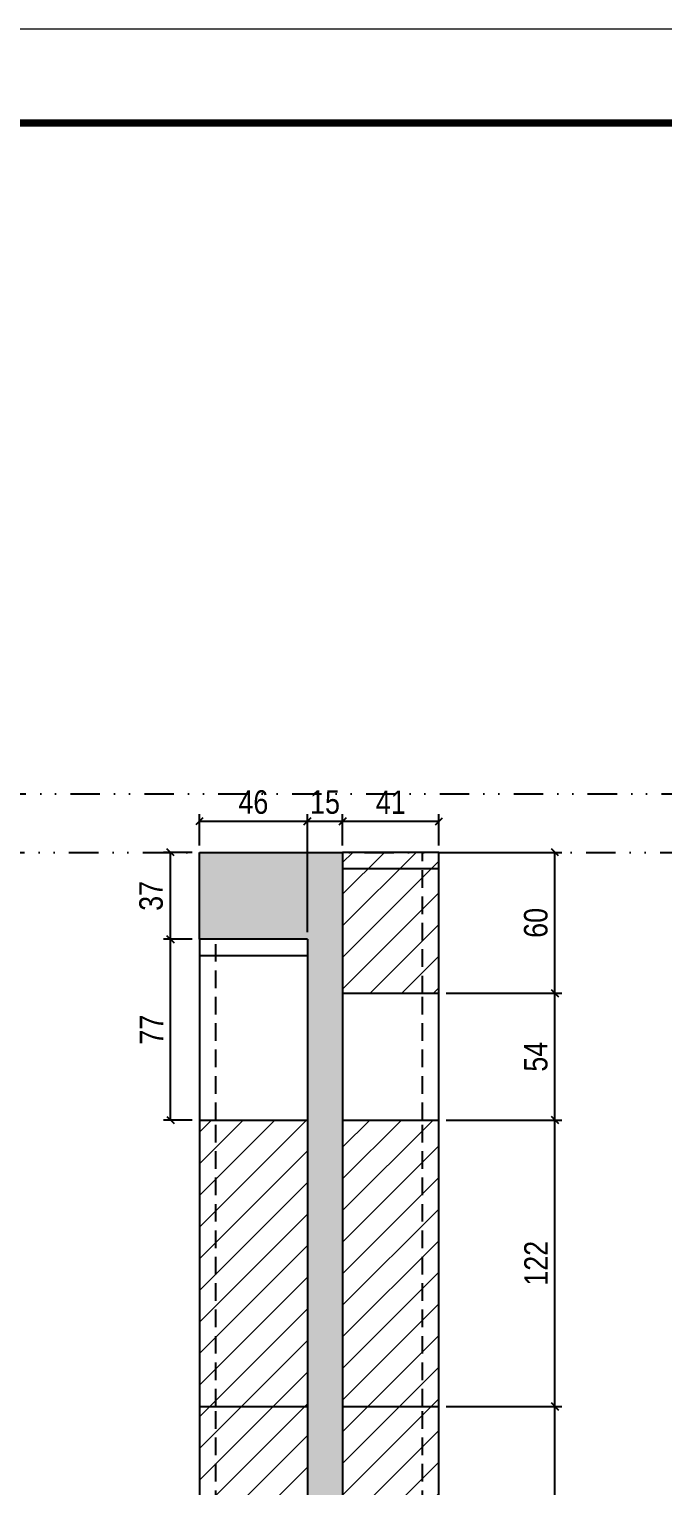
# Model space of a CAD drawing. Extents: x 13513 to 27878, y -21631 to 6985.
# Drawn here: x 16466 to 16736, y -1676 to -1055 of the extents above; entities that cross this region are included whole.
import ezdxf

# ---------------------------------------------------------------- set-up
doc = ezdxf.new("R2010")
doc.units = 0
for name, pattern in [('DASHED', [0.75, 0.5, -0.25]), ('DIVIDE2', [0.625, 0.25, -0.125, 0, -0.125, 0, -0.125]), ('HIDDEN', [0.375, 0.25, -0.125])]:
    doc.linetypes.add(name, pattern=pattern)
for name, color, linetype in [('COTA', 241, 'Continuous'), ('Nível', 160, 'Continuous'), ('Painéis', 200, 'Continuous'), ('SARR_2.2x7', 40, 'Continuous'), ('Sarrafo de Pressão', 42, 'HIDDEN')]:
    doc.layers.add(name, color=color, linetype=linetype)
for name, color, linetype, lineweight in [('Folhas', 255, 'Continuous', 9), ('Hachura', 251, 'Continuous', 9), ('SARRAFO DE PRESSAO', 251, 'DASHED', 9)]:
    doc.layers.add(name, color=color, linetype=linetype, lineweight=lineweight)
doc.styles.add('COTA TECNICA', font='techl___.ttf', dxfattribs={"height": 10})
doc.styles.add('COTA TECNICA-50', font='techl___.ttf', dxfattribs={"height": 10})
doc.dimstyles.new('COTA PAINEL-50', dxfattribs={"dimtxt": 10, "dimasz": 3, "dimexe": 3, "dimexo": 3, "dimgap": 3, "dimtad": 1, "dimdec": 1, "dimzin": 12, "dimdsep": 46, "dimtxsty": 'COTA TECNICA-50', "dimblk1": 'OBLIQUE', "dimblk2": 'OBLIQUE', "dimsah": 1, "dimcen": 0.9, "dimclrd": 4, "dimclre": 4, "dimclrt": 240, "dimadec": 1, "dimazin": 3, "dimtfac": 1, "dimtdec": 1, "dimtmove": 0, "dimatfit": 3, "dimfxl": 1, "dimtolj": 1, "dimtzin": 12, "dimarcsym": 0})
doc.dimstyles.new('PAINEL', dxfattribs={"dimtxt": 10, "dimasz": 3, "dimexe": 3, "dimexo": 3, "dimgap": 3, "dimtad": 1, "dimdec": 1, "dimzin": 12, "dimdsep": 46, "dimtxsty": 'COTA TECNICA', "dimblk1": 'OBLIQUE', "dimblk2": 'OBLIQUE', "dimsah": 1, "dimcen": 0.9, "dimclrd": 4, "dimclre": 4, "dimclrt": 240, "dimadec": 1, "dimazin": 3, "dimtfac": 1, "dimtdec": 1, "dimtmove": 0, "dimatfit": 3, "dimfxl": 1, "dimtolj": 1, "dimtzin": 12, "dimarcsym": 0})

# ---------------------------------------------------------------- blocks, each defined once
blk = doc.blocks.new('9999999999')
at = {"layer": 'Folhas'}
blk.add_lwpolyline([(98138.98, 34190.21), (99623.98, 34190.21), (99623.98, 35240.21), (98138.98, 35240.21)], close=True, dxfattribs=at)
at = {"layer": 'Folhas', "color": 30, "const_width": 3}
blk.add_lwpolyline([(98213.98, 34230.21), (99583.98, 34230.21), (99583.98, 35200.21), (98213.98, 35200.21)], close=True, dxfattribs=at)
blk = doc.blocks.new('_Oblique')
at = {"color": 0, "linetype": 'ByBlock', "lineweight": -2}
blk.add_line((-0.5, -0.5), (0.5, 0.5), dxfattribs=at)
blk = doc.blocks.new('*D1708')
at = {"layer": 'COTA', "color": 4, "lineweight": -2, "transparency": 16777216}
for p, q in [((16643.57, -1520.02), (16692.94, -1520.02)), ((16689.94, -1642.02), (16689.94, -1520.02)), ((16643.57, -1642.02), (16692.94, -1642.02))]:
    blk.add_line(p, q, dxfattribs=at)
at = {"layer": 'Defpoints', "color": 0, "transparency": 16777216}
for p in [(16640.57, -1520.02), (16689.94, -1520.02), (16640.57, -1642.02)]:
    blk.add_point(p, dxfattribs=at)
at = {"layer": 'COTA', "color": 4, "lineweight": -2, "transparency": 16777216, "xscale": 3, "yscale": 3, "zscale": 3}
for p, rotation in [((16689.94, -1520.02), 90), ((16689.94, -1642.02), 270)]:
    blk.add_blockref('_Oblique', p, dxfattribs=dict(at, rotation=rotation))
at = {"layer": 'COTA', "color": 240, "transparency": 16777216, "insert": (16681.88, -1581.02), "char_height": 10, "attachment_point": 5, "rotation": 90, "style": 'COTA TECNICA-50'}
blk.add_mtext('\\A1;122', dxfattribs=at)
blk = doc.blocks.new('*D1709')
at = {"layer": 'COTA', "color": 4, "lineweight": -2, "transparency": 16777216}
for p, q in [((16643.57, -1466.02), (16692.94, -1466.02)), ((16689.94, -1520.02), (16689.94, -1466.02)), ((16643.57, -1520.02), (16692.94, -1520.02))]:
    blk.add_line(p, q, dxfattribs=at)
at = {"layer": 'Defpoints', "color": 0, "transparency": 16777216}
for p in [(16640.57, -1466.02), (16689.94, -1466.02), (16640.57, -1520.02)]:
    blk.add_point(p, dxfattribs=at)
at = {"layer": 'COTA', "color": 4, "lineweight": -2, "transparency": 16777216, "xscale": 3, "yscale": 3, "zscale": 3}
for p, rotation in [((16689.94, -1466.02), 90), ((16689.94, -1520.02), 270)]:
    blk.add_blockref('_Oblique', p, dxfattribs=dict(at, rotation=rotation))
at = {"layer": 'COTA', "color": 240, "transparency": 16777216, "insert": (16681.83, -1493.02), "char_height": 10, "attachment_point": 5, "rotation": 90, "style": 'COTA TECNICA-50'}
blk.add_mtext('\\A1;54', dxfattribs=at)
blk = doc.blocks.new('*D1731')
at = {"layer": 'COTA', "color": 4, "linetype": 'ByBlock', "lineweight": -2, "transparency": 16777216}
for p, q in [((16643.57, -1642.02), (16692.94, -1642.02)), ((16689.94, -1766.02), (16689.94, -1642.02)), ((16643.57, -1766.02), (16692.94, -1766.02))]:
    blk.add_line(p, q, dxfattribs=at)
at = {"layer": 'Defpoints', "color": 0, "linetype": 'ByBlock', "transparency": 16777216}
for p in [(16640.57, -1642.02), (16689.94, -1642.02), (16640.57, -1766.02)]:
    blk.add_point(p, dxfattribs=at)
at = {"layer": 'COTA', "color": 4, "linetype": 'ByBlock', "lineweight": -2, "transparency": 16777216, "xscale": 3, "yscale": 3, "zscale": 3}
for p, rotation in [((16689.94, -1642.02), 90), ((16689.94, -1766.02), 270)]:
    blk.add_blockref('_Oblique', p, dxfattribs=dict(at, rotation=rotation))
at = {"layer": 'COTA', "color": 240, "linetype": 'ByBlock', "transparency": 16777216, "insert": (16681.87, -1704.02), "char_height": 10, "attachment_point": 5, "rotation": 90, "style": 'COTA TECNICA'}
blk.add_mtext('\\A1;124', dxfattribs=at)
blk = doc.blocks.new('*D1732')
at = {"layer": 'COTA', "color": 4, "linetype": 'ByBlock', "lineweight": -2, "transparency": 16777216}
for p, q in [((16643.57, -1642.02), (16692.94, -1642.02)), ((16689.94, -1766.02), (16689.94, -1642.02)), ((16643.57, -1766.02), (16692.94, -1766.02))]:
    blk.add_line(p, q, dxfattribs=at)
at = {"layer": 'Defpoints', "color": 0, "linetype": 'ByBlock', "transparency": 16777216}
for p in [(16640.57, -1642.02), (16689.94, -1642.02), (16640.57, -1766.02)]:
    blk.add_point(p, dxfattribs=at)
at = {"layer": 'COTA', "color": 4, "linetype": 'ByBlock', "lineweight": -2, "transparency": 16777216, "xscale": 3, "yscale": 3, "zscale": 3}
for p, rotation in [((16689.94, -1642.02), 90), ((16689.94, -1766.02), 270)]:
    blk.add_blockref('_Oblique', p, dxfattribs=dict(at, rotation=rotation))
at = {"layer": 'COTA', "color": 240, "linetype": 'ByBlock', "transparency": 16777216, "insert": (16681.87, -1704.02), "char_height": 10, "attachment_point": 5, "rotation": 90, "style": 'COTA TECNICA'}
blk.add_mtext('\\A1;124', dxfattribs=at)
blk = doc.blocks.new('*D1739')
at = {"layer": 'COTA', "color": 4, "lineweight": -2, "transparency": 16777216}
for p, q in [((16535.57, -1443.02), (16523.28, -1443.02)), ((16526.28, -1520.02), (16526.28, -1443.02)), ((16535.57, -1520.02), (16523.28, -1520.02))]:
    blk.add_line(p, q, dxfattribs=at)
at = {"layer": 'Defpoints', "color": 0, "transparency": 16777216}
for p in [(16526.28, -1443.02), (16538.57, -1443.02), (16538.57, -1520.02)]:
    blk.add_point(p, dxfattribs=at)
at = {"layer": 'COTA', "color": 4, "lineweight": -2, "transparency": 16777216, "xscale": 3, "yscale": 3, "zscale": 3}
for p, rotation in [((16526.28, -1443.02), 90), ((16526.28, -1520.02), 270)]:
    blk.add_blockref('_Oblique', p, dxfattribs=dict(at, rotation=rotation))
at = {"layer": 'COTA', "color": 240, "transparency": 16777216, "insert": (16518.2, -1481.52), "char_height": 10, "attachment_point": 5, "rotation": 90, "style": 'COTA TECNICA'}
blk.add_mtext('\\A1;77', dxfattribs=at)
blk = doc.blocks.new('*D1740')
at = {"layer": 'COTA', "color": 4, "lineweight": -2, "transparency": 16777216}
for p, q in [((16535.57, -1406.02), (16523.28, -1406.02)), ((16526.28, -1443.02), (16526.28, -1406.02)), ((16535.57, -1443.02), (16523.28, -1443.02))]:
    blk.add_line(p, q, dxfattribs=at)
at = {"layer": 'Defpoints', "color": 0, "transparency": 16777216}
for p in [(16526.28, -1406.02), (16538.57, -1406.02), (16538.57, -1443.02)]:
    blk.add_point(p, dxfattribs=at)
at = {"layer": 'COTA', "color": 4, "lineweight": -2, "transparency": 16777216, "xscale": 3, "yscale": 3, "zscale": 3}
for p, rotation in [((16526.28, -1406.02), 90), ((16526.28, -1443.02), 270)]:
    blk.add_blockref('_Oblique', p, dxfattribs=dict(at, rotation=rotation))
at = {"layer": 'COTA', "color": 240, "transparency": 16777216, "insert": (16518.06, -1424.52), "char_height": 10, "attachment_point": 5, "rotation": 90, "style": 'COTA TECNICA'}
blk.add_mtext('\\A1;37', dxfattribs=at)
blk = doc.blocks.new('*D1741')
at = {"layer": 'COTA', "color": 4, "lineweight": -2, "transparency": 16777216}
for p, q in [((16538.57, -1403.02), (16538.57, -1389.71)), ((16584.57, -1440.02), (16584.57, -1389.71)), ((16538.57, -1392.71), (16584.57, -1392.71))]:
    blk.add_line(p, q, dxfattribs=at)
at = {"layer": 'Defpoints', "color": 0, "transparency": 16777216}
for p in [(16584.57, -1392.71), (16538.57, -1406.02), (16584.57, -1443.02)]:
    blk.add_point(p, dxfattribs=at)
at = {"layer": 'COTA', "color": 4, "lineweight": -2, "transparency": 16777216, "xscale": 3, "yscale": 3, "zscale": 3, "rotation": 180}
blk.add_blockref('_Oblique', (16538.57, -1392.71), dxfattribs=at)
at = {"layer": 'COTA', "color": 4, "lineweight": -2, "transparency": 16777216, "xscale": 3, "yscale": 3, "zscale": 3}
blk.add_blockref('_Oblique', (16584.57, -1392.71), dxfattribs=at)
at = {"layer": 'COTA', "color": 240, "transparency": 16777216, "insert": (16561.57, -1384.61), "char_height": 10, "attachment_point": 5, "style": 'COTA TECNICA'}
blk.add_mtext('\\A1;46', dxfattribs=at)
blk = doc.blocks.new('*D1742')
at = {"layer": 'COTA', "color": 4, "lineweight": -2, "transparency": 16777216}
for p, q in [((16584.57, -1440.02), (16584.57, -1389.71)), ((16599.57, -1403.02), (16599.57, -1389.71)), ((16584.57, -1392.71), (16599.57, -1392.71))]:
    blk.add_line(p, q, dxfattribs=at)
at = {"layer": 'Defpoints', "color": 0, "transparency": 16777216}
for p in [(16599.57, -1392.71), (16599.57, -1406.02), (16584.57, -1443.02)]:
    blk.add_point(p, dxfattribs=at)
at = {"layer": 'COTA', "color": 4, "lineweight": -2, "transparency": 16777216, "xscale": 3, "yscale": 3, "zscale": 3, "rotation": 180}
blk.add_blockref('_Oblique', (16584.57, -1392.71), dxfattribs=at)
at = {"layer": 'COTA', "color": 4, "lineweight": -2, "transparency": 16777216, "xscale": 3, "yscale": 3, "zscale": 3}
blk.add_blockref('_Oblique', (16599.57, -1392.71), dxfattribs=at)
at = {"layer": 'COTA', "color": 240, "transparency": 16777216, "insert": (16592.07, -1384.6), "char_height": 10, "attachment_point": 5, "style": 'COTA TECNICA'}
blk.add_mtext('\\A1;15', dxfattribs=at)
blk = doc.blocks.new('*D1743')
at = {"layer": 'COTA', "color": 4, "lineweight": -2, "transparency": 16777216}
for p, q in [((16599.57, -1403.02), (16599.57, -1389.71)), ((16640.57, -1403.02), (16640.57, -1389.71)), ((16599.57, -1392.71), (16640.57, -1392.71))]:
    blk.add_line(p, q, dxfattribs=at)
at = {"layer": 'Defpoints', "color": 0, "transparency": 16777216}
for p in [(16640.57, -1392.71), (16599.57, -1406.02), (16640.57, -1406.02)]:
    blk.add_point(p, dxfattribs=at)
at = {"layer": 'COTA', "color": 4, "lineweight": -2, "transparency": 16777216, "xscale": 3, "yscale": 3, "zscale": 3, "rotation": 180}
blk.add_blockref('_Oblique', (16599.57, -1392.71), dxfattribs=at)
at = {"layer": 'COTA', "color": 4, "lineweight": -2, "transparency": 16777216, "xscale": 3, "yscale": 3, "zscale": 3}
blk.add_blockref('_Oblique', (16640.57, -1392.71), dxfattribs=at)
at = {"layer": 'COTA', "color": 240, "transparency": 16777216, "insert": (16620.07, -1384.64), "char_height": 10, "attachment_point": 5, "style": 'COTA TECNICA'}
blk.add_mtext('\\A1;41', dxfattribs=at)
blk = doc.blocks.new('*D1744')
at = {"layer": 'COTA', "color": 4, "lineweight": -2, "transparency": 16777216}
for p, q in [((16643.57, -1406.02), (16692.94, -1406.02)), ((16689.94, -1466.02), (16689.94, -1406.02)), ((16643.57, -1466.02), (16692.94, -1466.02))]:
    blk.add_line(p, q, dxfattribs=at)
at = {"layer": 'Defpoints', "color": 0, "transparency": 16777216}
for p in [(16640.57, -1406.02), (16689.94, -1406.02), (16640.57, -1466.02)]:
    blk.add_point(p, dxfattribs=at)
at = {"layer": 'COTA', "color": 4, "lineweight": -2, "transparency": 16777216, "xscale": 3, "yscale": 3, "zscale": 3}
for p, rotation in [((16689.94, -1406.02), 90), ((16689.94, -1466.02), 270)]:
    blk.add_blockref('_Oblique', p, dxfattribs=dict(at, rotation=rotation))
at = {"layer": 'COTA', "color": 240, "transparency": 16777216, "insert": (16681.84, -1436.02), "char_height": 10, "attachment_point": 5, "rotation": 90, "style": 'COTA TECNICA'}
blk.add_mtext('\\A1;60', dxfattribs=at)

msp = doc.modelspace()

# ---------------------------------------------------------------- hatches: boundary and pattern name
at = {"layer": 'COTA'}
h = msp.add_hatch(dxfattribs=at)
h.set_pattern_fill('AR-CONC', color=256, scale=0.03)
h.set_pattern_definition([(50, (-3194.864, -2297.15), (5.4655401, -0.4781726), [0.5715, -6.2865]), (355, (-3194.864, -2297.15), (-1.0573026, 5.7317054), [0.4572, -5.0292175]), (100.451445, (-3194.4084, -2297.19), (4.4082374, 5.2535326), [0.4857003, -5.3427073]), (46.1842, (-3194.864, -2295.626), (8.1323712, -1.2612698), [0.85725, -9.42975]), (96.635558, (-3194.186, -2295.731), (7.122124, 7.4227837), [0.7285507, -8.0140682]), (351.18415, (-3194.864, -2295.626), (7.122124, 7.4227837), [0.685799, -7.543792]), (21, (-3194.102, -2296.007), (4.5484317, -3.0679559), [0.5715, -6.2865]), (326, (-3194.102, -2296.007), (1.8540609, 5.525639), [0.4572, -5.0292]), (71.451445, (-3193.723, -2296.263), (6.4024926, 2.457683), [0.4857003, -5.3426981]), (37.5, (-3194.8639, -2297.1502), (0.0926581, 2.53665117), [0, -4.96824, 0, -5.1054, 0, -5.04825]), (7.5, (-3194.8639, -2297.1502), (2.00458988, 3.00541724), [0, -2.91084, 0, -4.85394, 0, -1.92405]), (327.5, (-3196.5631, -2297.1502), (4.06771786, -0.17186232), [0, -1.905, 0, -5.9436, 0, -7.8867]), (317.5, (-3197.325, -2297.1502), (4.44387544, 0.7627947), [0, -2.4765, 0, -3.94716, 0, -5.6007])])
h.paths.add_polyline_path([(16538.57, -1443.02), (16584.57, -1443.02), (16584.57, -1766.02), (16599.57, -1766.02), (16599.57, -1406.02), (16538.57, -1406.02)])
at = {"layer": 'Hachura', "linetype": 'ByBlock'}
h = msp.add_hatch(dxfattribs=at)
h.set_pattern_fill('ANSI31', color=256, scale=3)
h.paths.add_polyline_path([(16640.57, -1406.02), (16599.57, -1406.02), (16599.57, -1466.02), (16640.57, -1466.02)])
h.paths.add_polyline_path([(16640.57, -1520.02), (16599.57, -1520.02), (16599.57, -1642.02), (16640.57, -1642.02)])
h.paths.add_polyline_path([(16599.57, -1764.02), (16640.57, -1764.02), (16640.57, -1642.02), (16599.57, -1642.02)])
h.paths.add_polyline_path([(16584.57, -1642.02), (16538.57, -1642.02), (16538.57, -1764.02), (16584.57, -1764.02)])
h.paths.add_polyline_path([(16538.57, -1642.02), (16584.57, -1642.02), (16584.57, -1520.02), (16538.57, -1520.02)])

# ---------------------------------------------------------------- linework, layer by layer
at = {"layer": 'COTA'}
for p, q in [((16538.57, -1443.02), (16538.57, -1406.02)), ((16538.57, -1406.02), (16599.57, -1406.02))]:
    msp.add_line(p, q, dxfattribs=at)
at = {"layer": 'Nível', "color": 4, "linetype": 'DIVIDE2', "ltscale": 50}
for p, q in [((16011.97, -1381.02), (19081.97, -1381.02)), ((13526.77, -1406.02), (21431.15, -1406.02))]:
    msp.add_line(p, q, dxfattribs=at)
at = {"layer": 'Painéis'}
for p, q in [((16640.57, -1406.02), (16599.57, -1406.02)), ((16599.57, -1406.02), (16599.57, -1766.02)), ((16640.57, -1764.02), (16640.57, -1406.02)), ((16584.57, -1443.02), (16538.57, -1443.02)), ((16538.57, -1443.02), (16538.57, -1764.02)), ((16584.57, -1443.02), (16584.57, -1766.02)), ((16599.57, -1466.02), (16640.57, -1466.02)), ((16538.57, -1520.02), (16584.57, -1520.02)), ((16599.57, -1520.02), (16640.57, -1520.02)), ((16538.57, -1642.02), (16584.57, -1642.02)), ((16599.57, -1642.02), (16640.57, -1642.02))]:
    msp.add_line(p, q, dxfattribs=at)
at = {"layer": 'SARR_2.2x7'}
for p, q in [((16640.57, -1413.02), (16599.57, -1413.02)), ((16584.57, -1450.02), (16538.57, -1450.02))]:
    msp.add_line(p, q, dxfattribs=at)
at = {"layer": 'Sarrafo de Pressão', "ltscale": 30}
for p, q in [((16633.57, -1466.02), (16633.57, -1406.02)), ((16545.57, -1520.02), (16545.57, -1443.02)), ((16633.57, -1520.02), (16633.57, -1466.02)), ((16545.57, -1642.02), (16545.57, -1520.02)), ((16633.57, -1642.02), (16633.57, -1520.02)), ((16545.57, -1764.02), (16545.57, -1642.02)), ((16633.57, -1764.02), (16633.57, -1642.02))]:
    msp.add_line(p, q, dxfattribs=at)

# ---------------------------------------------------------------- block references
at = {"layer": 'SARRAFO DE PRESSAO', "color": 6, "linetype": 'ByBlock'}
msp.add_blockref('9999999999', (-82127.01, -36295.5), dxfattribs=at)

# ---------------------------------------------------------------- dimensions: what is measured, and where the dimension line sits
at = {"layer": 'COTA'}
dim = msp.add_linear_dim(base=(16584.57, -1392.71), p1=(16538.57, -1406.02), p2=(16584.57, -1443.02), dimstyle='PAINEL', dxfattribs=at)
dim.commit()
dim.dimension.update_dxf_attribs({"geometry": '*D1741', "text_midpoint": (16561.57, -1384.61)})
dim = msp.add_linear_dim(base=(16599.57, -1392.71), p1=(16584.57, -1443.02), p2=(16599.57, -1406.02), dimstyle='PAINEL', override={"dimtmove": 1}, dxfattribs=at)
dim.commit()
dim.dimension.update_dxf_attribs({"geometry": '*D1742', "text_midpoint": (16592.07, -1392.71), "dimtype": 160})
dim = msp.add_linear_dim(base=(16640.57, -1392.71), p1=(16599.57, -1406.02), p2=(16640.57, -1406.02), dimstyle='PAINEL', override={"dimtmove": 1}, dxfattribs=at)
dim.commit()
dim.dimension.update_dxf_attribs({"geometry": '*D1743', "text_midpoint": (16620.07, -1384.64)})
for base, p1, p2, dimstyle, picture, middle in [((16526.28, -1406.02), (16538.57, -1443.02), (16538.57, -1406.02), 'PAINEL', '*D1740', (16518.06, -1424.52)), ((16689.94, -1406.02), (16640.57, -1466.02), (16640.57, -1406.02), 'PAINEL', '*D1744', (16681.84, -1436.02)), ((16526.28, -1443.02), (16538.57, -1520.02), (16538.57, -1443.02), 'PAINEL', '*D1739', (16518.2, -1481.52)), ((16689.94, -1466.02), (16640.57, -1520.02), (16640.57, -1466.02), 'COTA PAINEL-50', '*D1709', (16681.83, -1493.02)), ((16689.94, -1520.02), (16640.57, -1642.02), (16640.57, -1520.02), 'COTA PAINEL-50', '*D1708', (16681.88, -1581.02))]:
    dim = msp.add_linear_dim(base=base, p1=p1, p2=p2, angle=90, dimstyle=dimstyle, dxfattribs=at)
    dim.commit()
    dim.dimension.update_dxf_attribs({"geometry": picture, "text_midpoint": middle})
at = {"layer": 'COTA', "linetype": 'ByBlock'}
for picture in ['*D1731', '*D1732']:
    dim = msp.add_aligned_dim(p1=(16640.57, -1766.02), p2=(16640.57, -1642.02), distance=-49.37, dimstyle='PAINEL', dxfattribs=at)
    dim.commit()
    dim.dimension.update_dxf_attribs({"geometry": picture, "text_midpoint": (16681.87, -1704.02)})

doc.saveas('drawing.dxf')
